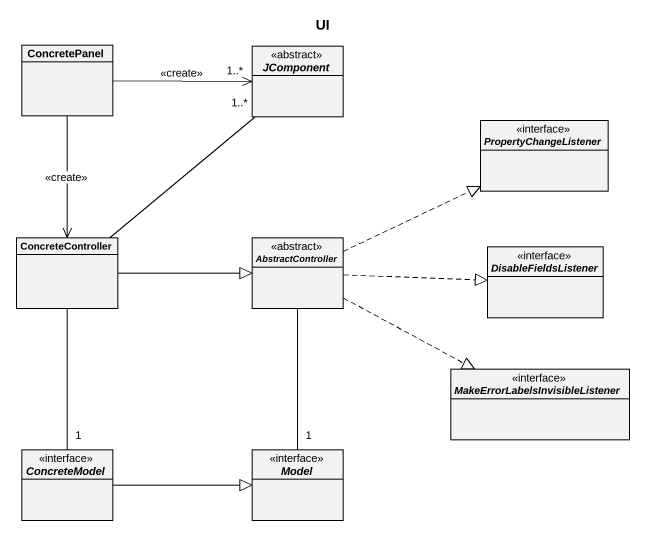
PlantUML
@startuml
title UI
hide circle
hide empty members
class ConcretePanel
abstract class JComponent <<abstract>>
abstract class PropertyChangeListener <<interface>>
class ConcreteController
abstract class AbstractController <<abstract>>
abstract class DisableFieldsListener <<interface>>
abstract class "MakeErrorLabelsInvisibleListener" as MakeErrorLabelsInvisibleList <<interface>>
abstract class ConcreteModel <<interface>>
abstract class Model <<interface>>
ConcretePanel -right-> "1..*" JComponent : <<create>>
ConcretePanel --> ConcreteController : <<create>>
ConcreteController -up- "1..*" JComponent
ConcreteController -right-|> AbstractController
ConcreteController -- "1" ConcreteModel
AbstractController .right.|> PropertyChangeListener
AbstractController .right.|> DisableFieldsListener
AbstractController .right.|> MakeErrorLabelsInvisibleList
AbstractController -- "1" Model
ConcreteModel -right-|> Model
@enduml
